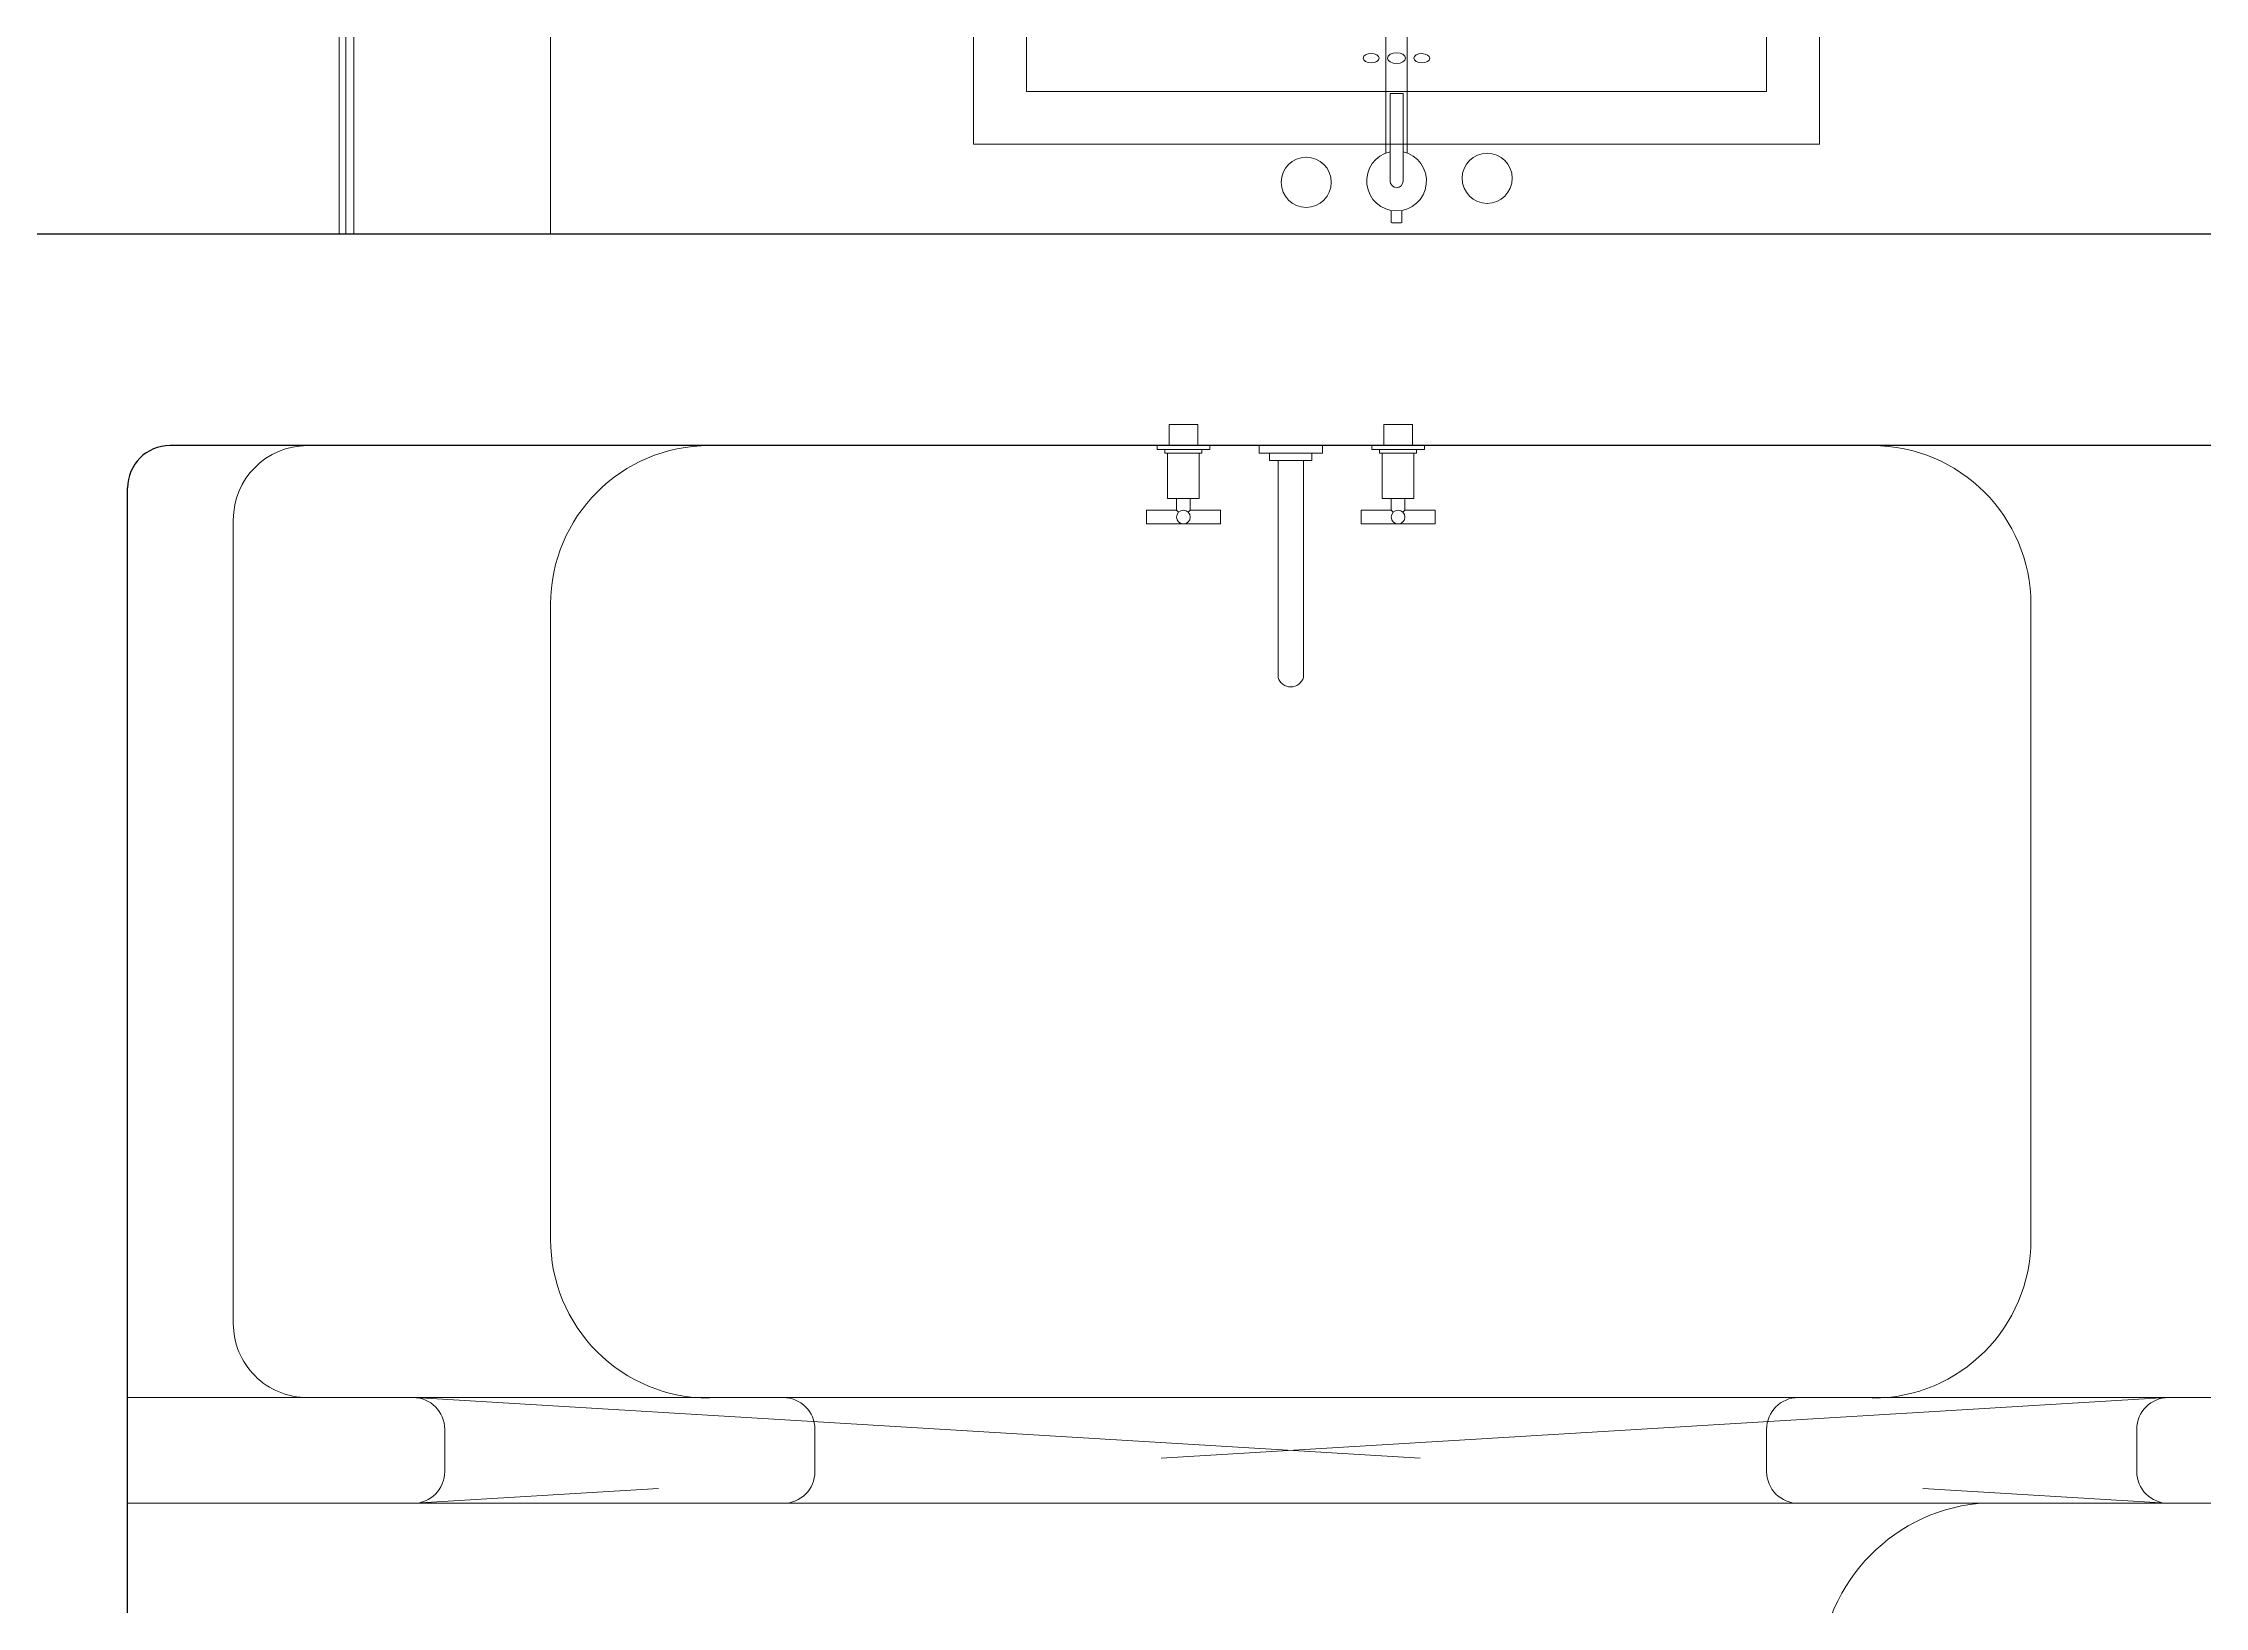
# Model space of a CAD drawing. Header units: metres. Extents: x -44 to 358, y -286 to 66.
# Drawn here: x 7.799 to 9.843, y -265.739 to -264.261 of the extents above; entities that cross this region are included whole.
import ezdxf

# ---------------------------------------------------------------- set-up
doc = ezdxf.new("R2010")
doc.units = ezdxf.units.M
doc.header["$LTSCALE"] = 0.3
doc.linetypes.add('DASHED', pattern=[0.75, 0.5, -0.25])
doc.linetypes.add('HIDDEN2', pattern=[4.7625, 3.175, -1.5875])
doc.layers.add('1', color=1, linetype='Continuous')
for name, color, linetype, lineweight in [('A-WALL', 7, 'Continuous', 30), ('baños', 141, 'Continuous', 0), ('Columnas', 7, 'Continuous', 18), ('muros bajitos', 252, 'Continuous', 5), ('PROYECCION', 9, 'DASHED', 0)]:
    doc.layers.add(name, color=color, linetype=linetype, lineweight=lineweight)

# ---------------------------------------------------------------- blocks, each defined once
blk = doc.blocks.new('A$C8d867532')
at = {"layer": 'baños', "linetype": 'Continuous'}
blk.add_line((0.0395, 0.4062, 0), (0.1223, 0.4062, 0.0004), dxfattribs=at)
at = {"layer": 'baños'}
for points in [[(0.0743, 0.8), (0.5243, 0.8), (0.5243, 0), (0.0743, 0)], [(0.1243, 0.75), (0.4743, 0.75), (0.4743, 0.05), (0.1243, 0.05)]]:
    blk.add_lwpolyline(points, close=True, dxfattribs=at)
at = {"layer": 'baños', "linetype": 'Continuous'}
blk.add_lwpolyline([(0.0672, 0.3939, -9.082434), (0.0672, 0.4062)], format="xyb", dxfattribs=at)
at = {"layer": 'baños', "linetype": 'Continuous', "elevation": 0}
for points in [[(0.0661, 0.4101), (0.1804, 0.4101, -0.363105), (0.1887, 0.4, -0.363105), (0.1804, 0.39), (0.0661, 0.39)], [(0.0333, 0.4, -0.385153), (0.0395, 0.4062), (0.0395, 0.4062)], [(0.0333, 0.4, 0.385153), (0.0395, 0.3939), (0.0395, 0.3939)]]:
    blk.add_lwpolyline(points, format="xyb", dxfattribs=at)
at = {"layer": 'baños', "linetype": 'Continuous'}
for points, elevation in [([(0.0114, 0.405), (0.0005, 0.405), (0, 0.4043), (0, 0.3957)], 0), ([(0, 0.3957), (0.0005, 0.395), (0.0114, 0.395)], 0), ([(0.1223, 0.4062), (0.1223, 0.3939)], 0.0004)]:
    blk.add_lwpolyline(points, dxfattribs=dict(at, elevation=elevation))
at = {"layer": 'baños', "linetype": 'Continuous', "extrusion": (1.31781e-06, -1, -8.43443e-26), "elevation": -0.3939}
blk.add_lwpolyline([(0.1223, 0.0004), (0.0395, 0)], close=True, dxfattribs=at)
at = {"layer": 'baños', "linetype": 'Continuous'}
for centre, radius in [((0.0422, 0.4857), 0.0237), ((0.2993, 0.4), 0.0317), ((0.2993, 0.4), 0.0159), ((0.0384, 0.3146), 0.0237)]:
    blk.add_circle(centre, radius, dxfattribs=at)
at = {"layer": 'baños', "linetype": 'Continuous', "extrusion": (3.61622e-27, 8.43443e-26, -1)}
for centre, major_axis, ratio in [((0.1557, 0.424), (0.00005, -0.0075), 0.581577), ((0.1558, 0.4), (0, -0.0085), 0.599546), ((0.1558, 0.376), (0.00005, -0.0075), 0.581577)]:
    blk.add_ellipse(centre, major_axis=major_axis, ratio=ratio, dxfattribs=at)
at = {"layer": 'baños', "linetype": 'Continuous', "flags": 8}
for tag, p in [('TRADENAME', (0.1887, 0.4, 0)), ('MODELNUMBER', (0.1887, 0.4, 0)), ('MATERIAL', (0.1888, 0.4, 0)), ('PRODUCT', (0.1888, 0.4, 0))]:
    blk.add_attdef(tag, p, '', height=0.0000254, rotation=270.0001, dxfattribs=at)
at = {"layer": 'baños', "linetype": 'Continuous'}
for tag, p in [('MATERIAL', (0.299, 0.3999)), ('PRODUCT', (0.299, 0.3999)), ('TRADENAME', (0.2991, 0.3999)), ('MODELNUMBER', (0.2991, 0.3999))]:
    blk.add_attdef(tag, p, '', height=0.0000254, rotation=90.0001, dxfattribs=at)
blk = doc.blocks.new('A$Ccb23abde')
at = {"layer": 'baños'}
for p, q in [((0.0485, 0.2482), (0.0215, 0.2482)), ((0.0215, 0.2482), (0.0215, 0.2282)), ((0.0485, 0.2282), (0.0485, 0.2482)), ((0.2515, 0.2482), (0.2245, 0.2482)), ((0.2245, 0.2482), (0.2245, 0.2282)), ((0.2515, 0.2282), (0.2515, 0.2482)), ((0.06, 0.2282), (0.01, 0.2282)), ((0.01, 0.2282), (0.01, 0.2247)), ((0.0215, 0.2282), (0.0485, 0.2282)), ((0.06, 0.2247), (0.06, 0.2282)), ((0.1665, 0.2282), (0.1065, 0.2282)), ((0.1065, 0.2282), (0.1065, 0.2212)), ((0.1665, 0.2212), (0.1665, 0.2282)), ((0.213, 0.2282), (0.263, 0.2282)), ((0.213, 0.2247), (0.213, 0.2282)), ((0.2245, 0.2282), (0.2515, 0.2282)), ((0.263, 0.2282), (0.263, 0.2247)), ((0.01, 0.2247), (0.0175, 0.2247)), ((0.0175, 0.2247), (0.0175, 0.2212)), ((0.0525, 0.2247), (0.0175, 0.2247)), ((0.0175, 0.2212), (0.02, 0.2212)), ((0.02, 0.2212), (0.02, 0.1782)), ((0.02, 0.2212), (0.05, 0.2212)), ((0.05, 0.1782), (0.05, 0.2212)), ((0.05, 0.2212), (0.0525, 0.2212)), ((0.0525, 0.2212), (0.0525, 0.2247)), ((0.0525, 0.2247), (0.06, 0.2247)), ((0.1065, 0.2212), (0.1665, 0.2212)), ((0.1565, 0.2212), (0.1165, 0.2212)), ((0.1165, 0.2212), (0.1165, 0.2142)), ((0.1165, 0.2142), (0.1565, 0.2142)), ((0.1485, 0.2142), (0.1245, 0.2142)), ((0.1245, 0.2142), (0.1245, 0.0091)), ((0.1485, 0.0091), (0.1485, 0.2142)), ((0.1565, 0.2142), (0.1565, 0.2212)), ((0.2205, 0.2247), (0.213, 0.2247)), ((0.2205, 0.2212), (0.2205, 0.2247)), ((0.2205, 0.2247), (0.2555, 0.2247)), ((0.223, 0.2212), (0.2205, 0.2212)), ((0.223, 0.1782), (0.223, 0.2212)), ((0.253, 0.2212), (0.223, 0.2212)), ((0.253, 0.2212), (0.253, 0.1782)), ((0.2555, 0.2212), (0.253, 0.2212)), ((0.2555, 0.2247), (0.2555, 0.2212)), ((0.263, 0.2247), (0.2555, 0.2247)), ((0.0285, 0.1672), (0, 0.1672)), ((0, 0.1672), (0, 0.1542)), ((0.02, 0.1782), (0.0285, 0.1782)), ((0.0285, 0.1782), (0.0285, 0.1672)), ((0.0285, 0.1782), (0.0415, 0.1782)), ((0.0285, 0.1672), (0.0304, 0.1653)), ((0.0415, 0.1672), (0.0396, 0.1653)), ((0.0415, 0.1672), (0.0415, 0.1782)), ((0.0415, 0.1782), (0.05, 0.1782)), ((0.07, 0.1672), (0.0415, 0.1672)), ((0.07, 0.1542), (0.07, 0.1672)), ((0.203, 0.1672), (0.2315, 0.1672)), ((0.203, 0.1542), (0.203, 0.1672)), ((0.2315, 0.1782), (0.223, 0.1782)), ((0.2315, 0.1672), (0.2315, 0.1782)), ((0.2445, 0.1782), (0.2315, 0.1782)), ((0.2315, 0.1672), (0.2334, 0.1653)), ((0.2445, 0.1672), (0.2426, 0.1653)), ((0.2445, 0.1782), (0.2445, 0.1672)), ((0.253, 0.1782), (0.2445, 0.1782)), ((0.2445, 0.1672), (0.273, 0.1672)), ((0.273, 0.1672), (0.273, 0.1542)), ((0, 0.1542), (0.07, 0.1542)), ((0.273, 0.1542), (0.203, 0.1542))]:
    blk.add_line(p, q, dxfattribs=at)
for centre, major_axis, start_param, end_param in [((0.035, 0.1607), (0.0046, 0.0046), 5.497787, 11.780972), ((0.238, 0.1607), (-0.0046, 0.0046), 3.926991, 10.210176), ((0.1365, 0.0125), (-0.00881, 0.00881), 1.057396, 3.654969)]:
    blk.add_ellipse(centre, major_axis=major_axis, ratio=1, start_param=start_param, end_param=end_param, dxfattribs=at)
blk = doc.blocks.new('A$C6528a993')
at = {"layer": 'A-WALL'}
for p, q in [((15.45, 20.6601), (15.45, 18.5301)), ((15.65, 20.6601), (15.65, 18.5401)), ((15.45, 18.5301), (15.45, 17.1901)), ((17.06, 18.5001), (15.69, 18.5001))]:
    blk.add_line(p, q, dxfattribs=at)
blk.add_arc((15.69, 18.5401), 0.04, 180, 270, dxfattribs=at)
at = {"layer": 'baños'}
for p, q in [((15.8, 20.3), (16.4006, 20.3)), ((15.05, 18.9001, 0), (15.45, 18.9001, 0)), ((15.8, 18.9001), (16.4006, 18.9001)), ((14.22, 18.7001), (15.45, 18.7001))]:
    blk.add_line(p, q, dxfattribs=at)
blk.add_lwpolyline([(15.45, 18.7142), (14.8479, 18.7142), (14.8479, 18.7064), (15.45, 18.7064)], close=True, dxfattribs=at)
for centre, radius, start, end in [((15.8, 20.15), 0.15, 90, 180), ((16.4006, 20.15), 0.15, 0, 90), ((16.8166, 20.2675), 0.1675, 185.9712, 270), ((15.8, 19.0501), 0.15, 180, 270), ((16.4006, 19.0501), 0.15, 270, 0)]:
    blk.add_arc(centre, radius, start, end, dxfattribs=at)
at = {"layer": 'muros bajitos'}
for p, q in [((16.65, 20.7001), (16.65, 20.0801)), ((16.55, 20.6601), (16.55, 20.08)), ((16.58, 20.4001), (16.62, 20.4001)), ((16.55, 20.08), (16.55, 19.1201)), ((16.65, 20.0801), (16.65, 19.1201)), ((16.58, 20.0501), (16.62, 20.0501)), ((16.58, 19.1501), (16.62, 19.1501)), ((16.55, 18.5001), (16.55, 19.1201)), ((16.65, 18.5001), (16.65, 19.1201)), ((16.58, 18.8), (16.62, 18.8)), ((15.72, 18.6001), (16.48, 18.6001))]:
    blk.add_line(p, q, dxfattribs=at)
for centre, radius, start, end in [((16.58, 20.4301), 0.03, 180, 270), ((16.62, 20.4301), 0.03, 270, 0), ((16.58, 20.0801), 0.03, 180, 270), ((16.62, 20.0801), 0.03, 270, 0), ((16.58, 19.1201), 0.03, 90, 180), ((16.62, 19.1201), 0.03, 0, 90), ((16.58, 18.77), 0.03, 90, 180), ((16.62, 18.77), 0.03, 0, 90), ((15.72, 18.6701), 0.07, 180, 270), ((16.48, 18.6701), 0.07, 270, 0)]:
    blk.add_arc(centre, radius, start, end, dxfattribs=at)
at = {"layer": 'PROYECCION', "linetype": 'HIDDEN2'}
for p, q in [((16.55, 20.4282), (16.6499, 18.7718)), ((16.55, 18.7718), (16.6499, 20.4282))]:
    blk.add_line(p, q, dxfattribs=at)
at = {"layer": '1', "color": 1}
ref = blk.add_blockref('A$C8d867532', (15.4394, 19.3001, 0), dxfattribs=dict(at, xscale=-1))
ref.add_attrib('MATERIAL', 'VITREOUS CHINA', (15.1405, 19.7, 0), dxfattribs={"layer": 'baños', "linetype": 'Continuous', "height": 0.0000254, "rotation": 89.9999})
ref.add_attrib('PRODUCT', 'BATHROOM SINK', (15.1404, 19.7, 0), dxfattribs={"layer": 'baños', "linetype": 'Continuous', "height": 0.0000254, "rotation": 89.9999})
ref.add_attrib('TRADENAME', 'VOX', (15.1404, 19.7, 0), dxfattribs={"layer": 'baños', "linetype": 'Continuous', "height": 0.0000254, "rotation": 89.9999})
ref.add_attrib('MODELNUMBER', 'K-5373', (15.1403, 19.7, 0), dxfattribs={"layer": 'baños', "linetype": 'Continuous', "height": 0.0000254, "rotation": 89.9999})
ref.add_attrib('MATERIAL', 'BRASS', (15.2506, 19.7001, 0), dxfattribs={"layer": 'baños', "linetype": 'Continuous', "height": 0.0000254, "rotation": 269.9999})
ref.add_attrib('PRODUCT', 'FAUCETS', (15.2507, 19.7001, 0), dxfattribs={"layer": 'baños', "linetype": 'Continuous', "height": 0.0000254, "rotation": 269.9999})
ref.add_attrib('TRADENAME', 'PURIST', (15.2507, 19.7001, 0), dxfattribs={"layer": 'baños', "linetype": 'Continuous', "height": 0.0000254, "rotation": 269.9999})
ref.add_attrib('MODELNUMBER', 'K-14404-4A', (15.2507, 19.7001, 0), dxfattribs={"layer": 'baños', "linetype": 'Continuous', "height": 0.0000254, "rotation": 269.9999})
at = {"layer": 'baños', "rotation": 90}
blk.add_blockref('A$Ccb23abde', (15.8782, 19.4636), dxfattribs=at)
at = {"layer": 'baños', "linetype": 'Continuous', "flags": 8}
for tag, p in [('MODELNUMBER', (17.4854, 20.4812, 0)), ('TRADENAME', (17.4854, 20.4811, 0)), ('MATERIAL', (17.4854, 20.4811, 0)), ('PRODUCT', (17.4854, 20.4811, 0)), ('MODELNUMBER', (18.6601, 20.4812, 0)), ('MATERIAL', (18.6601, 20.4811, 0)), ('PRODUCT', (18.6601, 20.4811, 0)), ('TRADENAME', (18.6601, 20.4811, 0))]:
    blk.add_attdef(tag, p, '', height=0.0000254, rotation=180.0001, dxfattribs=at)

msp = doc.modelspace()

# ---------------------------------------------------------------- block references
at = {"layer": 'Columnas', "ltscale": 0.2, "rotation": 270}
msp.add_blockref('A$C6528a993', (-10.6218239, -248.9911924), dxfattribs=at)

doc.saveas('drawing.dxf')
